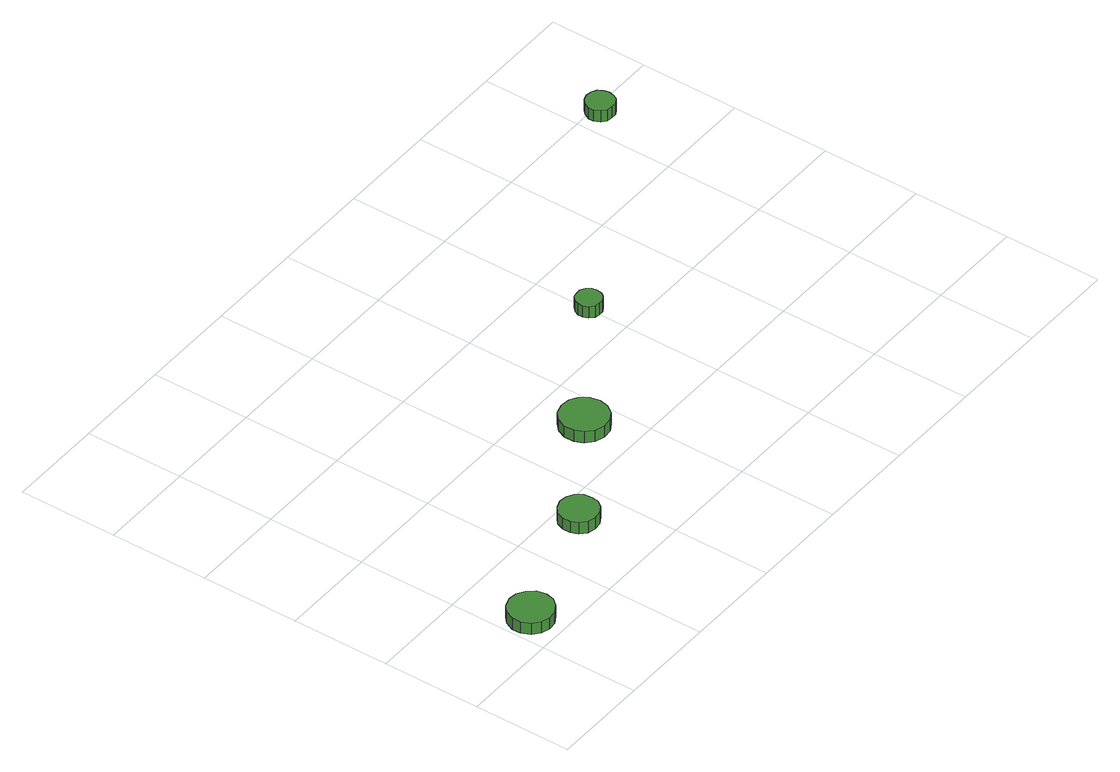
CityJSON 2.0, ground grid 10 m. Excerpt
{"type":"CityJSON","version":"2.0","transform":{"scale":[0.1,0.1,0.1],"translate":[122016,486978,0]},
"CityObjects":{
"tree1":{"type":"SolitaryVegetationObject","attributes":{"function":"something"},"geometry":[{"type":"MultiSurface","lod":"1","boundaries":[[[0,1,2,3,4,5,6,7,8,9,10,11,12,13,14]],[[15,16,17,18,19,20,21,22,23,24,25,26,27,28,29]],[[0,29,28,1]],[[1,28,27,2]],[[2,27,26,3]],[[3,26,25,4]],[[4,25,24,5]],[[5,24,23,6]],[[6,23,22,7]],[[7,22,21,8]],[[8,21,20,9]],[[9,20,19,10]],[[10,19,18,11]],[[11,18,17,12]],[[12,17,16,13]],[[13,16,15,14]],[[14,15,29,0]]]}]},
"tree2":{"type":"SolitaryVegetationObject","attributes":{"function":"something"},"geometry":[{"type":"MultiSurface","lod":"1","boundaries":[[[30,31,32,33,34,35,36,37,38,39,40,41,42,43,44]],[[45,46,47,48,49,50,51,52,53,54,55,56,57,58,59]],[[30,59,58,31]],[[31,58,57,32]],[[32,57,56,33]],[[33,56,55,34]],[[34,55,54,35]],[[35,54,53,36]],[[36,53,52,37]],[[37,52,51,38]],[[38,51,50,39]],[[39,50,49,40]],[[40,49,48,41]],[[41,48,47,42]],[[42,47,46,43]],[[43,46,45,44]],[[44,45,59,30]]]}]},
"tree3":{"type":"SolitaryVegetationObject","attributes":{"function":"something"},"geometry":[{"type":"MultiSurface","lod":"1","boundaries":[[[60,61,62,63,64,65,66,67,68,69,70,71,72,73,74]],[[75,76,77,78,79,80,81,82,83,84,85,86,87,88,89]],[[60,89,88,61]],[[61,88,87,62]],[[62,87,86,63]],[[63,86,85,64]],[[64,85,84,65]],[[65,84,83,66]],[[66,83,82,67]],[[67,82,81,68]],[[68,81,80,69]],[[69,80,79,70]],[[70,79,78,71]],[[71,78,77,72]],[[72,77,76,73]],[[73,76,75,74]],[[74,75,89,60]]]}]},
"tree4":{"type":"SolitaryVegetationObject","attributes":{"function":"something"},"geometry":[{"type":"MultiSurface","lod":"1","boundaries":[[[90,91,92,93,94,95,96,97,98,99,100,101,102,103,104]],[[105,106,107,108,109,110,111,112,113,114,115,116,117,118,119]],[[90,119,118,91]],[[91,118,117,92]],[[92,117,116,93]],[[93,116,115,94]],[[94,115,114,95]],[[95,114,113,96]],[[96,113,112,97]],[[97,112,111,98]],[[98,111,110,99]],[[99,110,109,100]],[[100,109,108,101]],[[101,108,107,102]],[[102,107,106,103]],[[103,106,105,104]],[[104,105,119,90]]]}]},
"tree5":{"type":"SolitaryVegetationObject","attributes":{"function":"something"},"geometry":[{"type":"MultiSurface","lod":"1","boundaries":[[[120,121,122,123,124,125,126,127,128,129,130,131,132,133,134]],[[135,136,137,138,139,140,141,142,143,144,145,146,147,148,149]],[[120,149,148,121]],[[121,148,147,122]],[[122,147,146,123]],[[123,146,145,124]],[[124,145,144,125]],[[125,144,143,126]],[[126,143,142,127]],[[127,142,141,128]],[[128,141,140,129]],[[129,140,139,130]],[[130,139,138,131]],[[131,138,137,132]],[[132,137,136,133]],[[133,136,135,134]],[[134,135,149,120]]]}]}
},
"vertices":[
[48,31,21],[46,41,21],[40,48,21],[32,53,21],[23,54,21],[14,51,21],[7,45,21],[3,36,21],[3,27,21],[7,18,21],[14,12,21],[23,9,21],[32,10,21],[40,15,21],[46,22,21],[46,22,8],[40,15,8],[32,10,8],[23,9,8],[14,12,8],[7,18,8],[3,27,8],[3,36,8],[7,45,8],[14,51,8],[23,54,8],[32,53,8],[40,48,8],[46,41,8],[48,31,8],
[178,76,22],[177,84,22],[172,91,22],[165,95,22],[157,96,22],[149,93,22],[143,88,22],[140,80,22],[140,72,22],[143,65,22],[149,59,22],[157,57,22],[165,58,22],[172,62,22],[177,68,22],[177,68,9],[172,62,9],[165,58,9],[157,57,9],[149,59,9],[143,65,9],[140,72,9],[140,80,9],[143,88,9],[149,93,9],[157,96,9],[165,95,9],[172,91,9],[177,84,9],[178,76,9],
[292,150,20],[290,160,20],[284,168,20],[276,173,20],[266,174,20],[256,171,20],[249,164,20],[245,155,20],[245,145,20],[249,136,20],[256,129,20],[266,126,20],[276,127,20],[284,132,20],[290,140,20],[290,140,7],[284,132,7],[276,127,7],[266,126,7],[256,129,7],[249,136,7],[245,145,7],[245,155,7],[249,164,7],[256,171,7],[266,174,7],[276,173,7],[284,168,7],[290,160,7],[292,150,7],
[413,242,20],[412,247,20],[409,251,20],[404,254,20],[399,254,20],[394,253,20],[390,249,20],[388,244,20],[388,239,20],[390,234,20],[394,230,20],[399,229,20],[404,229,20],[409,232,20],[412,236,20],[412,236,7],[409,232,7],[404,229,7],[399,229,7],[394,230,7],[390,234,7],[388,239,7],[388,244,7],[390,249,7],[394,253,7],[399,254,7],[404,254,7],[409,251,7],[412,247,7],[413,242,7],
[640,394,19],[639,399,19],[636,404,19],[631,407,19],[625,408,19],[619,406,19],[615,402,19],[612,396,19],[612,391,19],[615,385,19],[619,381,19],[625,380,19],[631,380,19],[636,383,19],[639,388,19],[639,388,6],[636,383,6],[631,380,6],[625,380,6],[619,381,6],[615,385,6],[612,391,6],[612,396,6],[615,402,6],[619,406,6],[625,408,6],[631,407,6],[636,404,6],[639,399,6],[640,394,6]
]}
